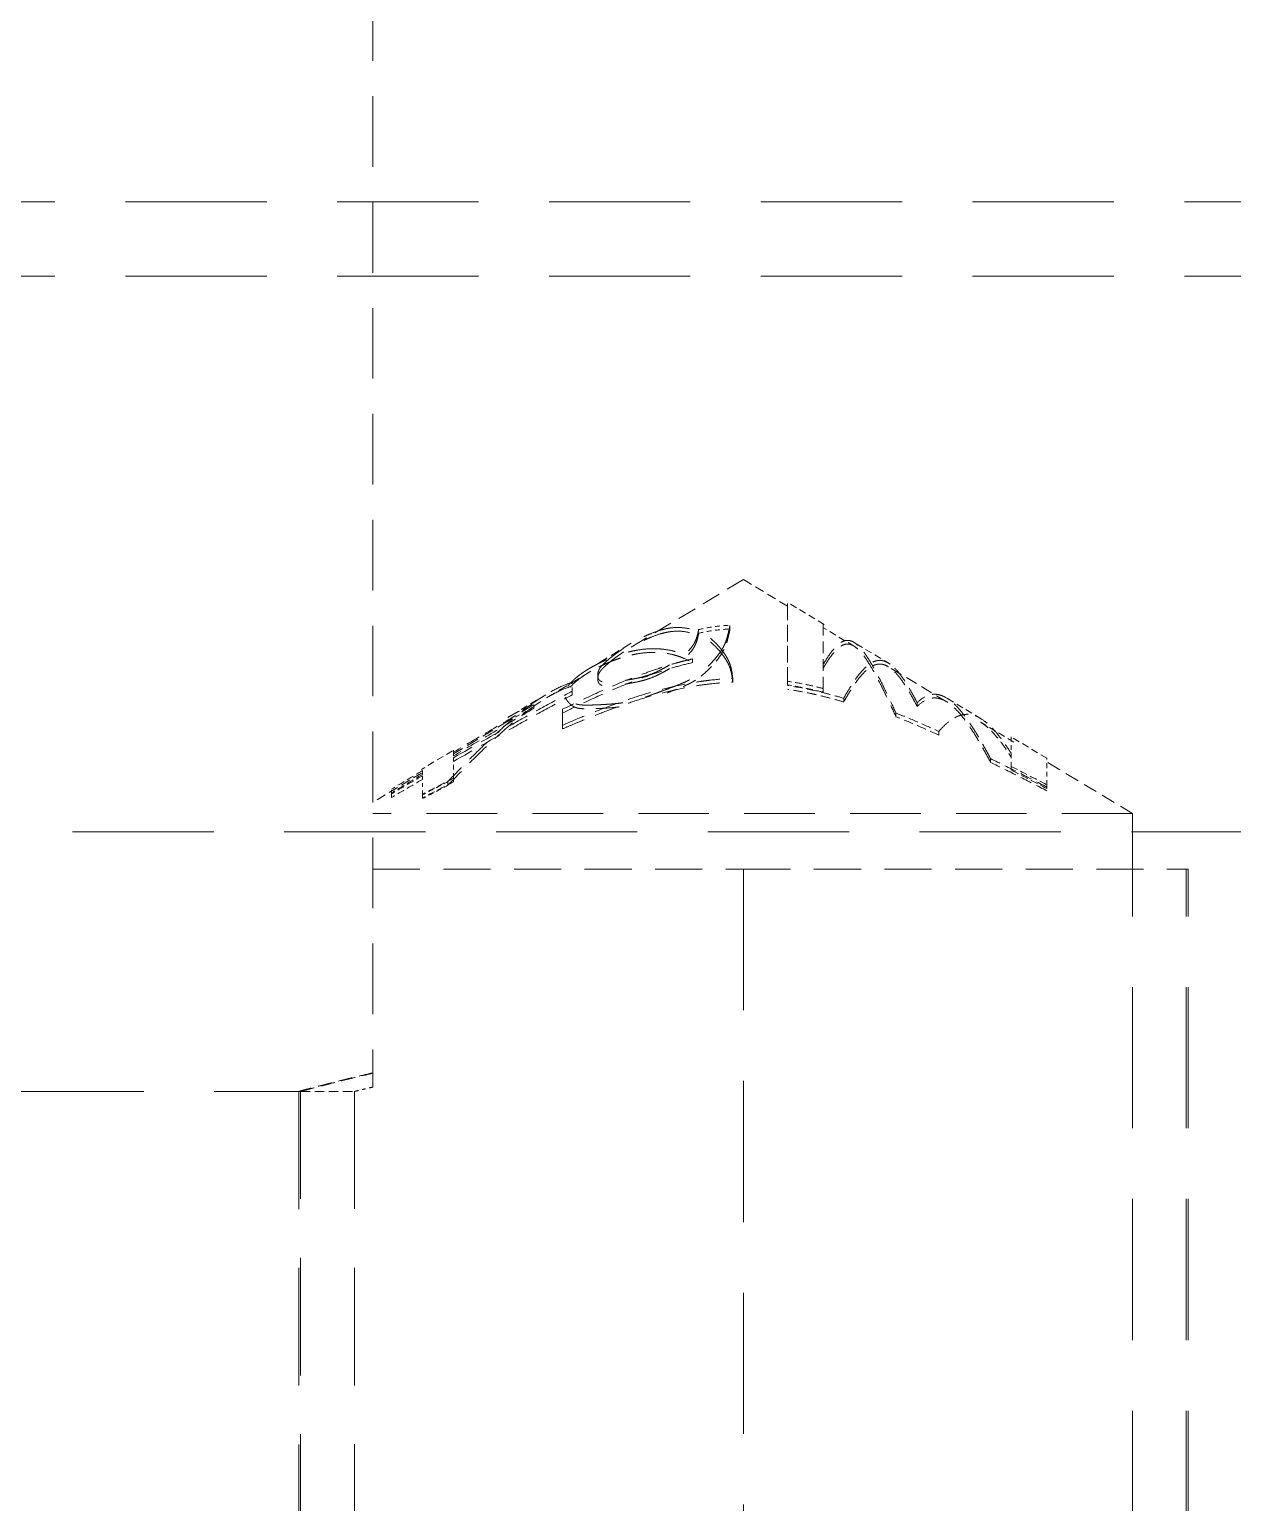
# Model space of a CAD drawing. Header units: millimetres. Extents: x 2742 to 8552, y -10326 to 2528.
# Drawn here: x 4519.21 to 4551.68, y -929.04 to -889.3 of the extents above; entities that cross this region are included whole.
import ezdxf

# ---------------------------------------------------------------- set-up
doc = ezdxf.new("R2010")
doc.units = ezdxf.units.MM
doc.linetypes.add('HIDDEN', pattern=[9.525, 6.35, -3.175])
doc.layers.add('110', color=7, linetype='Continuous', true_color=0xffffff)

msp = doc.modelspace()

# ---------------------------------------------------------------- linework, layer by layer
at = {"layer": '110', "color": 8, "linetype": 'HIDDEN', "lineweight": 18, "ltscale": 0.3}
for p, q in [((4528.476, -853.952), (4528.476, -917.836)), ((4548.976, -910.452), (4528.476, -910.452))]:
    msp.add_line(p, q, dxfattribs=at)
at = {"layer": '110', "color": 8, "linetype": 'HIDDEN', "lineweight": 18, "ltscale": 0.6}
for p, q in [((4588.476, -893.952), (4478.476, -893.952)), ((4588.476, -895.952), (4478.476, -895.952)), ((4548.976, -958.952), (4548.976, -910.452)), ((4598.476, -910.952), (4478.476, -910.952)), ((4538.476, -911.952), (4538.476, -958.952)), ((4550.426, -958.952), (4550.426, -911.952)), ((4550.476, -958.952), (4550.476, -911.952)), ((4478.476, -917.952), (4526.476, -917.952))]:
    msp.add_line(p, q, dxfattribs=at)
at = {"layer": '110', "color": 8, "linetype": 'HIDDEN', "lineweight": 18, "ltscale": 0.08}
msp.add_line((4538.476, -904.143), (4535.451, -905.961), dxfattribs=at)
at = {"layer": '110', "color": 8, "linetype": 'HIDDEN', "lineweight": 18, "ltscale": 0.04}
for p, q in [((4539.67, -904.86), (4538.476, -904.143)), ((4535.451, -905.861), (4534.362, -906.516)), ((4534.362, -906.616), (4533.141, -907.349)), ((4529.791, -909.362), (4528.476, -910.152)), ((4526.526, -917.952), (4528.008, -917.952))]:
    msp.add_line(p, q, dxfattribs=at)
at = {"layer": '110', "color": 8, "linetype": 'HIDDEN', "lineweight": 18, "ltscale": 0.03}
for p, q in [((4540.653, -905.351), (4539.666, -904.758)), ((4541.466, -905.94), (4540.641, -905.444)), ((4542.434, -906.421), (4541.466, -905.84)), ((4533.141, -907.249), (4532.122, -907.861)), ((4544.893, -907.899), (4543.962, -907.34)), ((4545.775, -908.528), (4544.893, -907.999)), ((4546.666, -908.964), (4545.748, -908.413)), ((4530.624, -908.762), (4529.788, -909.264))]:
    msp.add_line(p, q, dxfattribs=at)
at = {"layer": '110', "color": 8, "linetype": 'HIDDEN', "lineweight": 18, "ltscale": 0.003}
for p, q in [((4538.113, -905.477), (4538.113, -905.377)), ((4537.102, -906.383), (4537.102, -906.283)), ((4534.545, -906.715), (4534.545, -906.815)), ((4538.189, -906.91), (4538.189, -906.81)), ((4539.666, -906.984), (4539.666, -906.884)), ((4533.857, -907.255), (4533.857, -907.155)), ((4540.629, -907.181), (4540.629, -907.081)), ((4541.183, -907.444), (4541.183, -907.344)), ((4532.818, -907.62), (4532.818, -907.52)), ((4533.594, -907.741), (4533.594, -907.641)), ((4542.591, -907.841), (4542.591, -907.741)), ((4543.164, -907.563), (4543.164, -907.463)), ((4533.594, -908.172), (4533.594, -908.072)), ((4543.749, -908.338), (4543.749, -908.238)), ((4530.655, -908.898), (4530.655, -908.798)), ((4529.817, -909.397), (4529.817, -909.297)), ((4545.145, -909.073), (4545.145, -908.973)), ((4545.699, -909.281), (4545.699, -909.181)), ((4529.817, -909.533), (4529.817, -909.433)), ((4530.502, -909.691), (4530.502, -909.591)), ((4530.655, -909.596), (4530.655, -909.496)), ((4546.666, -909.78), (4546.666, -909.68)), ((4528.976, -910.022), (4528.976, -909.922)), ((4529.817, -910.035), (4529.817, -909.935))]:
    msp.add_line(p, q, dxfattribs=at)
at = {"layer": '110', "color": 8, "linetype": 'HIDDEN', "lineweight": 18, "ltscale": 0.05}
for p, q in [((4543.962, -907.44), (4542.434, -906.521)), ((4532.122, -907.961), (4530.655, -908.843))]:
    msp.add_line(p, q, dxfattribs=at)
at = {"layer": '110', "color": 8, "linetype": 'HIDDEN', "lineweight": 18, "ltscale": 0.06}
msp.add_line((4548.976, -910.452), (4546.69, -909.078), dxfattribs=at)
at = {"layer": '110', "color": 8, "linetype": 'HIDDEN', "lineweight": 18, "ltscale": 0.2}
for p, q in [((4528.476, -911.952), (4538.477, -911.952)), ((4538.476, -911.952), (4550.476, -911.952))]:
    msp.add_line(p, q, dxfattribs=at)
at = {"layer": '110', "color": 8, "linetype": 'HIDDEN', "lineweight": 18, "ltscale": 0.5}
for p, q in [((4526.476, -917.952), (4526.476, -958.952)), ((4526.526, -958.952), (4526.526, -917.952)), ((4527.976, -917.945), (4527.976, -958.952))]:
    msp.add_line(p, q, dxfattribs=at)
at = {"layer": '110', "color": 8, "linetype": 'HIDDEN', "lineweight": 18, "ltscale": 0.001}
msp.add_line((4526.476, -917.952), (4526.526, -917.952), dxfattribs=at)
at = {"layer": '110', "color": 8, "linetype": 'HIDDEN', "lineweight": 18, "ltscale": 0.06}
for points, knots in [([(4539.666, -906.884), (4539.666, -906.774), (4539.666, -906.665), (4539.666, -906.448), (4539.666, -906.34), (4539.666, -906.125), (4539.666, -906.018), (4539.666, -905.807), (4539.666, -905.702), (4539.666, -905.548), (4539.666, -905.498), (4539.666, -905.398), (4539.666, -905.349), (4539.666, -905.252), (4539.666, -905.205), (4539.666, -905.137), (4539.666, -905.114), (4539.666, -905.07), (4539.666, -905.049), (4539.666, -904.986), (4539.666, -904.947), (4539.666, -904.877), (4539.666, -904.846), (4539.666, -904.809), (4539.666, -904.798), (4539.666, -904.784), (4539.666, -904.78), (4539.666, -904.773), (4539.666, -904.77), (4539.666, -904.762), (4539.666, -904.759), (4539.666, -904.758), (4539.666, -904.758)], [0, 0, 0, 0, 0.128397, 0.128397, 0.256794, 0.256794, 0.38519, 0.38519, 0.513587, 0.513587, 0.577786, 0.577786, 0.641984, 0.641984, 0.706182, 0.706182, 0.738282, 0.738282, 0.770381, 0.770381, 0.834579, 0.834579, 0.898778, 0.898778, 0.930877, 0.930877, 0.946926, 0.946926, 0.962976, 0.962976, 0.995075, 1, 1, 1, 1]), ([(4539.666, -904.858), (4539.666, -904.858), (4539.666, -904.859), (4539.666, -904.861), (4539.666, -904.865), (4539.666, -904.883), (4539.666, -904.903), (4539.666, -904.942), (4539.666, -904.956), (4539.666, -904.988), (4539.666, -905.005), (4539.666, -905.059), (4539.666, -905.098), (4539.666, -905.182), (4539.666, -905.226), (4539.666, -905.317), (4539.666, -905.364), (4539.666, -905.46), (4539.666, -905.509), (4539.666, -905.608), (4539.666, -905.658), (4539.666, -905.811), (4539.666, -905.915), (4539.666, -906.124), (4539.666, -906.23), (4539.666, -906.444), (4539.666, -906.551), (4539.666, -906.767), (4539.666, -906.875), (4539.666, -906.984)], [0, 0, 0, 0, 0.012081, 0.012081, 0.043949, 0.043949, 0.107686, 0.107686, 0.139554, 0.139554, 0.171423, 0.171423, 0.235159, 0.235159, 0.298896, 0.298896, 0.362633, 0.362633, 0.42637, 0.42637, 0.490106, 0.490106, 0.61758, 0.61758, 0.745053, 0.745053, 0.872527, 0.872527, 1, 1, 1, 1]), ([(4538.113, -905.477), (4538.105, -905.518), (4538.097, -905.559), (4538.079, -905.64), (4538.069, -905.681), (4538.048, -905.763), (4538.037, -905.804), (4538.011, -905.885), (4537.997, -905.926), (4537.962, -906.007), (4537.942, -906.048), (4537.896, -906.129), (4537.871, -906.17), (4537.815, -906.249), (4537.785, -906.289), (4537.721, -906.368), (4537.687, -906.407), (4537.617, -906.485), (4537.58, -906.524), (4537.501, -906.602), (4537.461, -906.64), (4537.395, -906.698), (4537.373, -906.717), (4537.326, -906.754), (4537.302, -906.773), (4537.253, -906.809), (4537.227, -906.827), (4537.173, -906.863), (4537.145, -906.88), (4537.086, -906.914), (4537.055, -906.93), (4537.007, -906.955), (4536.991, -906.963), (4536.958, -906.978), (4536.942, -906.986), (4536.858, -907.025), (4536.789, -907.054), (4536.649, -907.11), (4536.578, -907.138), (4536.476, -907.177), (4536.445, -907.189), (4536.415, -907.2)], [0, 0, 0, 0, 0.064851, 0.064851, 0.129702, 0.129702, 0.194553, 0.194553, 0.259403, 0.259403, 0.324254, 0.324254, 0.389105, 0.389105, 0.453956, 0.453956, 0.518807, 0.518807, 0.583658, 0.583658, 0.648508, 0.648508, 0.680934, 0.680934, 0.713359, 0.713359, 0.745785, 0.745785, 0.77821, 0.77821, 0.810636, 0.810636, 0.826848, 0.826848, 0.843061, 0.843061, 0.907912, 0.907912, 0.972763, 0.972763, 1, 1, 1, 1]), ([(4532.818, -907.52), (4532.457, -907.732), (4532.097, -907.945), (4531.376, -908.371), (4531.015, -908.585), (4530.655, -908.798)], [0, 0, 0, 0, 0.5, 0.5, 1, 1, 1, 1]), ([(4532.818, -907.62), (4532.457, -907.832), (4532.097, -908.045), (4531.376, -908.471), (4531.015, -908.685), (4530.655, -908.898)], [0, 0, 0, 0, 0.5, 0.5, 1, 1, 1, 1]), ([(4543.749, -908.238), (4543.83, -908.146), (4543.911, -908.065), (4544.073, -907.931), (4544.155, -907.877), (4544.258, -907.83), (4544.279, -907.822), (4544.321, -907.807), (4544.341, -907.801), (4544.403, -907.785), (4544.445, -907.779), (4544.528, -907.776), (4544.569, -907.779), (4544.632, -907.789), (4544.652, -907.794), (4544.694, -907.805), (4544.714, -907.812), (4544.818, -907.851), (4544.9, -907.899), (4545.023, -907.992), (4545.084, -908.044), (4545.145, -908.103), (4545.185, -908.144), (4545.205, -908.165), (4545.306, -908.274), (4545.386, -908.373), (4545.543, -908.587), (4545.622, -908.703), (4545.699, -908.825)], [0, 0, 0, 0, 0.125, 0.125, 0.25, 0.25, 0.28125, 0.28125, 0.3125, 0.3125, 0.375, 0.375, 0.4375, 0.4375, 0.46875, 0.46875, 0.5, 0.5, 0.625, 0.625, 0.6875, 0.71875, 0.71875, 0.75, 0.75, 0.875, 0.875, 1, 1, 1, 1]), ([(4528.476, -917.449), (4528.314, -917.487), (4528.161, -917.523), (4527.875, -917.591), (4527.608, -917.657), (4527.265, -917.743), (4527.075, -917.793), (4526.947, -917.826), (4526.907, -917.837), (4526.851, -917.852), (4526.833, -917.856), (4526.798, -917.866), (4526.781, -917.87), (4526.701, -917.892), (4526.594, -917.92), (4526.498, -917.946), (4526.476, -917.952), (4526.476, -917.952)], [0, 0, 0, 0, 0.125064, 0.125064, 0.250127, 0.375191, 0.500255, 0.500255, 0.562787, 0.562787, 0.594053, 0.594053, 0.625319, 0.625319, 0.750382, 0.875446, 1, 1, 1, 1]), ([(4526.526, -917.952), (4526.526, -917.952), (4526.537, -917.949), (4526.579, -917.938), (4526.642, -917.921), (4526.797, -917.879), (4526.941, -917.841), (4527.065, -917.809), (4527.109, -917.798), (4527.179, -917.78), (4527.202, -917.773), (4527.251, -917.761), (4527.377, -917.729), (4527.629, -917.665), (4528.02, -917.57), (4528.318, -917.5), (4528.476, -917.463)], [0, 0, 0, 0, 0.125, 0.125, 0.25, 0.375, 0.5, 0.5, 0.5625, 0.5625, 0.59375, 0.59375, 0.625, 0.75, 0.875, 1, 1, 1, 1])]:
    msp.add_open_spline(points, degree=3, knots=knots, dxfattribs=at)
at = {"layer": '110', "color": 8, "linetype": 'HIDDEN', "lineweight": 18, "ltscale": 0.2}
for points, knots in [([(4538.113, -905.377), (4538.105, -905.418), (4538.097, -905.459), (4538.079, -905.54), (4538.069, -905.581), (4538.048, -905.663), (4538.037, -905.704), (4538.011, -905.785), (4537.997, -905.826), (4537.962, -905.907), (4537.942, -905.948), (4537.896, -906.029), (4537.871, -906.07), (4537.815, -906.149), (4537.785, -906.189), (4537.721, -906.268), (4537.687, -906.307), (4537.617, -906.385), (4537.58, -906.424), (4537.501, -906.502), (4537.461, -906.54), (4537.395, -906.598), (4537.373, -906.617), (4537.326, -906.654), (4537.302, -906.673), (4537.253, -906.709), (4537.227, -906.727), (4537.173, -906.763), (4537.145, -906.78), (4537.086, -906.814), (4537.055, -906.83), (4537.007, -906.855), (4536.991, -906.863), (4536.958, -906.878), (4536.942, -906.886), (4536.858, -906.925), (4536.789, -906.954), (4536.649, -907.01), (4536.578, -907.038), (4536.434, -907.093), (4536.361, -907.12), (4536.251, -907.161), (4536.214, -907.174), (4536.141, -907.201), (4536.104, -907.214), (4535.993, -907.253), (4535.918, -907.279), (4535.769, -907.329), (4535.693, -907.353), (4535.597, -907.381), (4535.578, -907.386), (4535.54, -907.397), (4535.52, -907.402), (4535.462, -907.417), (4535.386, -907.435), (4535.311, -907.45), (4535.236, -907.463), (4535.199, -907.468), (4535.145, -907.476), (4535.126, -907.478), (4535.091, -907.482), (4535.073, -907.484), (4535.02, -907.49), (4534.986, -907.493), (4534.884, -907.502), (4534.819, -907.506), (4534.691, -907.514), (4534.628, -907.517), (4534.506, -907.523), (4534.447, -907.525), (4534.36, -907.527), (4534.331, -907.528), (4534.275, -907.529), (4534.248, -907.529), (4534.168, -907.528), (4534.118, -907.526), (4534.051, -907.518), (4534.031, -907.515), (4533.992, -907.507), (4533.974, -907.502), (4533.949, -907.494), (4533.941, -907.491), (4533.926, -907.485), (4533.918, -907.482), (4533.898, -907.472), (4533.885, -907.465), (4533.862, -907.45), (4533.851, -907.442), (4533.831, -907.427), (4533.822, -907.419), (4533.795, -907.395), (4533.779, -907.378), (4533.749, -907.346), (4533.736, -907.33), (4533.712, -907.298), (4533.701, -907.282), (4533.687, -907.258), (4533.683, -907.25), (4533.676, -907.234), (4533.672, -907.226), (4533.664, -907.202), (4533.661, -907.185), (4533.662, -907.159), (4533.665, -907.14), (4533.673, -907.121), (4533.686, -907.09), (4533.699, -907.069), (4533.731, -907.024), (4533.749, -907.001), (4533.788, -906.956), (4533.809, -906.933), (4533.841, -906.899), (4533.853, -906.888), (4533.875, -906.866), (4533.887, -906.855), (4533.923, -906.822), (4533.947, -906.8), (4533.999, -906.757), (4534.026, -906.736), (4534.082, -906.694), (4534.112, -906.672), (4534.161, -906.64), (4534.194, -906.618), (4534.23, -906.595), (4534.286, -906.561), (4534.326, -906.537), (4534.408, -906.49), (4534.45, -906.466), (4534.536, -906.421), (4534.58, -906.398), (4534.668, -906.355), (4534.712, -906.334), (4534.802, -906.293), (4534.847, -906.274), (4534.939, -906.237), (4534.985, -906.219), (4535.079, -906.186), (4535.127, -906.17), (4535.224, -906.139), (4535.273, -906.125), (4535.373, -906.097), (4535.424, -906.084), (4535.526, -906.061), (4535.577, -906.051), (4535.732, -906.025), (4535.835, -906.014), (4535.965, -906.008), (4535.991, -906.007), (4536.043, -906.007), (4536.069, -906.007), (4536.147, -906.008), (4536.199, -906.011), (4536.353, -906.024), (4536.456, -906.039), (4536.604, -906.074), (4536.652, -906.087), (4536.746, -906.118), (4536.793, -906.135), (4536.929, -906.191), (4537.017, -906.235), (4537.102, -906.283)], [0, 0, 0, 0, 0.015625, 0.015625, 0.03125, 0.03125, 0.046875, 0.046875, 0.0625, 0.0625, 0.078125, 0.078125, 0.09375, 0.09375, 0.109375, 0.109375, 0.125, 0.125, 0.140625, 0.140625, 0.15625, 0.15625, 0.164062, 0.164062, 0.171875, 0.171875, 0.179687, 0.179687, 0.1875, 0.1875, 0.195312, 0.195312, 0.199219, 0.199219, 0.203125, 0.203125, 0.21875, 0.21875, 0.234375, 0.234375, 0.25, 0.25, 0.257812, 0.257812, 0.265625, 0.265625, 0.28125, 0.28125, 0.296875, 0.296875, 0.300781, 0.300781, 0.304687, 0.304687, 0.3125, 0.320312, 0.320312, 0.328125, 0.328125, 0.332031, 0.332031, 0.335937, 0.335937, 0.34375, 0.34375, 0.359375, 0.359375, 0.375, 0.375, 0.390625, 0.390625, 0.398437, 0.398437, 0.40625, 0.40625, 0.421875, 0.421875, 0.429687, 0.429687, 0.4375, 0.4375, 0.441406, 0.441406, 0.445312, 0.445312, 0.453125, 0.453125, 0.460937, 0.460937, 0.46875, 0.46875, 0.484375, 0.484375, 0.5, 0.5, 0.515625, 0.515625, 0.523437, 0.523437, 0.53125, 0.53125, 0.546875, 0.546875, 0.554687, 0.5625, 0.5625, 0.578125, 0.578125, 0.59375, 0.59375, 0.609375, 0.609375, 0.617187, 0.617187, 0.625, 0.625, 0.640625, 0.640625, 0.65625, 0.65625, 0.671875, 0.671875, 0.679687, 0.6875, 0.6875, 0.703125, 0.703125, 0.71875, 0.71875, 0.734375, 0.734375, 0.75, 0.75, 0.765625, 0.765625, 0.78125, 0.78125, 0.796875, 0.796875, 0.8125, 0.8125, 0.828125, 0.828125, 0.84375, 0.84375, 0.875, 0.875, 0.882812, 0.882812, 0.890625, 0.890625, 0.90625, 0.90625, 0.9375, 0.9375, 0.953125, 0.953125, 0.96875, 0.96875, 1, 1, 1, 1]), ([(4538.189, -906.81), (4538.185, -906.774), (4538.181, -906.739), (4538.171, -906.67), (4538.165, -906.635), (4538.145, -906.531), (4538.128, -906.462), (4538.089, -906.361), (4538.074, -906.328), (4538.04, -906.262), (4538.021, -906.23), (4537.98, -906.165), (4537.958, -906.134), (4537.913, -906.071), (4537.889, -906.04), (4537.839, -905.979), (4537.814, -905.949), (4537.761, -905.89), (4537.734, -905.862), (4537.677, -905.806), (4537.648, -905.779), (4537.585, -905.727), (4537.552, -905.703), (4537.482, -905.657), (4537.445, -905.635), (4537.369, -905.596), (4537.329, -905.577), (4537.248, -905.543), (4537.207, -905.528), (4537.125, -905.5), (4537.084, -905.488), (4536.958, -905.456), (4536.874, -905.443), (4536.701, -905.431), (4536.613, -905.434), (4536.5, -905.448), (4536.477, -905.451), (4536.432, -905.459), (4536.409, -905.463), (4536.34, -905.478), (4536.294, -905.49), (4536.156, -905.53), (4536.064, -905.564), (4535.929, -905.62), (4535.884, -905.639), (4535.797, -905.679), (4535.753, -905.7), (4535.669, -905.742), (4535.628, -905.763), (4535.547, -905.806), (4535.508, -905.828), (4535.393, -905.895), (4535.319, -905.941), (4535.177, -906.036), (4535.108, -906.085), (4535.007, -906.16), (4534.974, -906.186), (4534.909, -906.237), (4534.877, -906.264), (4534.814, -906.316), (4534.783, -906.342), (4534.725, -906.395), (4534.698, -906.42), (4534.662, -906.458), (4534.651, -906.47), (4534.63, -906.493), (4534.621, -906.505), (4534.605, -906.528), (4534.598, -906.538), (4534.586, -906.56), (4534.58, -906.57), (4534.567, -906.6), (4534.56, -906.62), (4534.55, -906.659), (4534.547, -906.678), (4534.544, -906.716), (4534.544, -906.735), (4534.548, -906.762), (4534.549, -906.772), (4534.554, -906.79), (4534.556, -906.799), (4534.567, -906.825), (4534.576, -906.842), (4534.598, -906.865), (4534.611, -906.875), (4534.627, -906.884), (4534.639, -906.89), (4534.646, -906.893), (4534.666, -906.9), (4534.682, -906.903), (4534.716, -906.909), (4534.735, -906.911), (4534.766, -906.913), (4534.776, -906.913), (4534.799, -906.913), (4534.81, -906.913), (4534.845, -906.912), (4534.869, -906.911), (4534.919, -906.907), (4534.945, -906.905), (4534.999, -906.899), (4535.026, -906.896), (4535.11, -906.886), (4535.167, -906.878), (4535.284, -906.861), (4535.344, -906.852), (4535.436, -906.836), (4535.467, -906.83), (4535.515, -906.821), (4535.531, -906.818), (4535.563, -906.812), (4535.579, -906.809), (4535.66, -906.792), (4535.725, -906.776), (4535.825, -906.748), (4535.858, -906.738), (4535.908, -906.722), (4535.925, -906.716), (4535.958, -906.704), (4535.974, -906.698), (4536.055, -906.667), (4536.118, -906.64), (4536.208, -906.596), (4536.238, -906.581), (4536.297, -906.55), (4536.325, -906.535), (4536.409, -906.488), (4536.462, -906.456), (4536.566, -906.392), (4536.616, -906.359), (4536.713, -906.293), (4536.76, -906.26), (4536.816, -906.217), (4536.827, -906.208), (4536.849, -906.191), (4536.86, -906.182), (4536.891, -906.156), (4536.912, -906.139), (4536.97, -906.087), (4537.006, -906.051), (4537.069, -905.981), (4537.096, -905.945), (4537.125, -905.9), (4537.131, -905.891), (4537.141, -905.873), (4537.146, -905.864), (4537.161, -905.837), (4537.169, -905.819), (4537.193, -905.766), (4537.206, -905.731), (4537.229, -905.662), (4537.238, -905.628), (4537.255, -905.559), (4537.263, -905.525), (4537.269, -905.492)], [0, 0, 0, 0, 0.015625, 0.015625, 0.03125, 0.03125, 0.0625, 0.0625, 0.078125, 0.078125, 0.09375, 0.09375, 0.109375, 0.109375, 0.125, 0.125, 0.140625, 0.140625, 0.15625, 0.15625, 0.171875, 0.171875, 0.1875, 0.1875, 0.203125, 0.203125, 0.21875, 0.21875, 0.234375, 0.234375, 0.25, 0.25, 0.28125, 0.28125, 0.3125, 0.3125, 0.320312, 0.320312, 0.328125, 0.328125, 0.34375, 0.34375, 0.375, 0.375, 0.390625, 0.390625, 0.40625, 0.40625, 0.421875, 0.421875, 0.4375, 0.4375, 0.46875, 0.46875, 0.5, 0.5, 0.515625, 0.515625, 0.53125, 0.53125, 0.546875, 0.546875, 0.5625, 0.5625, 0.570312, 0.570312, 0.578125, 0.578125, 0.585937, 0.585937, 0.59375, 0.59375, 0.609375, 0.609375, 0.625, 0.625, 0.640625, 0.640625, 0.648437, 0.648437, 0.65625, 0.65625, 0.671875, 0.671875, 0.679687, 0.683594, 0.683594, 0.6875, 0.6875, 0.695312, 0.695312, 0.703125, 0.703125, 0.707031, 0.707031, 0.710937, 0.710937, 0.71875, 0.71875, 0.726562, 0.726562, 0.734375, 0.734375, 0.75, 0.75, 0.765625, 0.765625, 0.773437, 0.773437, 0.777344, 0.777344, 0.78125, 0.78125, 0.796875, 0.796875, 0.804687, 0.804687, 0.808594, 0.808594, 0.8125, 0.8125, 0.828125, 0.828125, 0.835937, 0.835937, 0.84375, 0.84375, 0.859375, 0.859375, 0.875, 0.875, 0.890625, 0.890625, 0.894531, 0.894531, 0.898437, 0.898437, 0.90625, 0.90625, 0.921875, 0.921875, 0.9375, 0.9375, 0.941406, 0.941406, 0.945312, 0.945312, 0.953125, 0.953125, 0.96875, 0.96875, 0.984375, 0.984375, 1, 1, 1, 1]), ([(4538.189, -906.91), (4538.185, -906.874), (4538.181, -906.839), (4538.171, -906.77), (4538.165, -906.735), (4538.145, -906.631), (4538.128, -906.562), (4538.089, -906.461), (4538.074, -906.428), (4538.04, -906.362), (4538.021, -906.33), (4537.98, -906.265), (4537.958, -906.234), (4537.913, -906.171), (4537.889, -906.14), (4537.839, -906.079), (4537.814, -906.049), (4537.761, -905.99), (4537.734, -905.962), (4537.677, -905.906), (4537.648, -905.879), (4537.585, -905.827), (4537.552, -905.803), (4537.482, -905.757), (4537.445, -905.735), (4537.369, -905.696), (4537.329, -905.677), (4537.248, -905.643), (4537.207, -905.628), (4537.125, -905.6), (4537.084, -905.588), (4536.958, -905.556), (4536.874, -905.543), (4536.701, -905.531), (4536.613, -905.534), (4536.5, -905.548), (4536.477, -905.551), (4536.432, -905.559), (4536.409, -905.563), (4536.34, -905.578), (4536.294, -905.59), (4536.156, -905.63), (4536.064, -905.664), (4535.929, -905.72), (4535.884, -905.739), (4535.797, -905.779), (4535.753, -905.8), (4535.669, -905.842), (4535.628, -905.863), (4535.547, -905.906), (4535.508, -905.928), (4535.393, -905.995), (4535.319, -906.041), (4535.177, -906.136), (4535.108, -906.185), (4535.007, -906.26), (4534.974, -906.286), (4534.909, -906.337), (4534.877, -906.364), (4534.814, -906.416), (4534.783, -906.442), (4534.725, -906.495), (4534.698, -906.52), (4534.662, -906.558), (4534.651, -906.57), (4534.63, -906.593), (4534.621, -906.605), (4534.605, -906.628), (4534.598, -906.638), (4534.586, -906.66), (4534.58, -906.67), (4534.567, -906.7), (4534.56, -906.72), (4534.55, -906.759), (4534.547, -906.778), (4534.544, -906.816), (4534.544, -906.835), (4534.548, -906.862), (4534.549, -906.872), (4534.554, -906.89), (4534.556, -906.899), (4534.567, -906.925), (4534.576, -906.942), (4534.598, -906.965), (4534.611, -906.975), (4534.627, -906.984), (4534.639, -906.99), (4534.646, -906.993), (4534.666, -907), (4534.682, -907.003), (4534.716, -907.009), (4534.735, -907.011), (4534.766, -907.013), (4534.776, -907.013), (4534.799, -907.013), (4534.81, -907.013), (4534.845, -907.012), (4534.869, -907.011), (4534.919, -907.007), (4534.945, -907.005), (4534.999, -906.999), (4535.026, -906.996), (4535.11, -906.986), (4535.167, -906.978), (4535.284, -906.961), (4535.344, -906.952), (4535.436, -906.936), (4535.467, -906.93), (4535.515, -906.921), (4535.531, -906.918), (4535.563, -906.912), (4535.579, -906.909), (4535.66, -906.892), (4535.725, -906.876), (4535.825, -906.848), (4535.858, -906.838), (4535.908, -906.822), (4535.925, -906.816), (4535.958, -906.804), (4535.974, -906.798), (4536.055, -906.767), (4536.118, -906.74), (4536.208, -906.696), (4536.238, -906.681), (4536.297, -906.65), (4536.325, -906.635), (4536.409, -906.588), (4536.462, -906.556), (4536.566, -906.492), (4536.616, -906.459), (4536.713, -906.393), (4536.76, -906.36), (4536.816, -906.317), (4536.827, -906.308), (4536.849, -906.291), (4536.86, -906.282), (4536.891, -906.256), (4536.912, -906.239), (4536.97, -906.187), (4537.006, -906.151), (4537.069, -906.081), (4537.096, -906.045), (4537.125, -906), (4537.131, -905.991), (4537.141, -905.973), (4537.146, -905.964), (4537.161, -905.937), (4537.169, -905.919), (4537.193, -905.866), (4537.206, -905.831), (4537.229, -905.762), (4537.238, -905.728), (4537.255, -905.659), (4537.263, -905.625), (4537.269, -905.592)], [0, 0, 0, 0, 0.015625, 0.015625, 0.03125, 0.03125, 0.0625, 0.0625, 0.078125, 0.078125, 0.09375, 0.09375, 0.109375, 0.109375, 0.125, 0.125, 0.140625, 0.140625, 0.15625, 0.15625, 0.171875, 0.171875, 0.1875, 0.1875, 0.203125, 0.203125, 0.21875, 0.21875, 0.234375, 0.234375, 0.25, 0.25, 0.28125, 0.28125, 0.3125, 0.3125, 0.320313, 0.320313, 0.328125, 0.328125, 0.34375, 0.34375, 0.375, 0.375, 0.390625, 0.390625, 0.40625, 0.40625, 0.421875, 0.421875, 0.4375, 0.4375, 0.46875, 0.46875, 0.5, 0.5, 0.515625, 0.515625, 0.53125, 0.53125, 0.546875, 0.546875, 0.5625, 0.5625, 0.570313, 0.570313, 0.578125, 0.578125, 0.585938, 0.585938, 0.59375, 0.59375, 0.609375, 0.609375, 0.625, 0.625, 0.640625, 0.640625, 0.648438, 0.648438, 0.65625, 0.65625, 0.671875, 0.671875, 0.679688, 0.683594, 0.683594, 0.6875, 0.6875, 0.695313, 0.695313, 0.703125, 0.703125, 0.707031, 0.707031, 0.710938, 0.710938, 0.71875, 0.71875, 0.726563, 0.726563, 0.734375, 0.734375, 0.75, 0.75, 0.765625, 0.765625, 0.773438, 0.773438, 0.777344, 0.777344, 0.78125, 0.78125, 0.796875, 0.796875, 0.804688, 0.804688, 0.808594, 0.808594, 0.8125, 0.8125, 0.828125, 0.828125, 0.835938, 0.835938, 0.84375, 0.84375, 0.859375, 0.859375, 0.875, 0.875, 0.890625, 0.890625, 0.894531, 0.894531, 0.898438, 0.898438, 0.90625, 0.90625, 0.921875, 0.921875, 0.9375, 0.9375, 0.941406, 0.941406, 0.945313, 0.945313, 0.953125, 0.953125, 0.96875, 0.96875, 0.984375, 0.984375, 1, 1, 1, 1])]:
    msp.add_open_spline(points, degree=3, knots=knots, dxfattribs=at)
at = {"layer": '110', "color": 8, "linetype": 'HIDDEN', "lineweight": 18, "ltscale": 0.02}
for points, knots in [([(4537.269, -905.492), (4537.408, -905.459), (4537.547, -905.432), (4537.829, -905.393), (4537.971, -905.381), (4538.113, -905.377)], [0, 0, 0, 0, 0.5, 0.5, 1, 1, 1, 1]), ([(4537.269, -905.592), (4537.408, -905.559), (4537.547, -905.532), (4537.829, -905.493), (4537.971, -905.481), (4538.113, -905.477)], [0, 0, 0, 0, 0.5, 0.5, 1, 1, 1, 1]), ([(4532.124, -907.86), (4532.124, -907.86), (4532.124, -907.86), (4532.17, -907.833), (4532.215, -907.806), (4532.445, -907.677), (4532.63, -907.589), (4532.818, -907.52)], [0, 0, 0, 0, 0.00015, 0.00015, 0.20012, 0.20012, 1, 1, 1, 1]), ([(4532.124, -907.96), (4532.124, -907.96), (4532.124, -907.96), (4532.17, -907.933), (4532.215, -907.906), (4532.445, -907.777), (4532.63, -907.689), (4532.818, -907.62)], [0, 0, 0, 0, 0.00015, 0.00015, 0.20012, 0.20012, 1, 1, 1, 1]), ([(4545.699, -908.383), (4545.699, -908.383), (4545.699, -908.389), (4545.699, -908.418), (4545.699, -908.45), (4545.699, -908.537), (4545.699, -908.594), (4545.699, -908.695), (4545.699, -908.75), (4545.699, -908.81), (4545.699, -908.851), (4545.699, -908.873), (4545.699, -908.982), (4545.699, -909.078), (4545.699, -909.181)], [0, 0, 0, 0, 0.139632, 0.139632, 0.354724, 0.354724, 0.569816, 0.569816, 0.677362, 0.731135, 0.731135, 0.784908, 0.784908, 1, 1, 1, 1]), ([(4530.655, -909.496), (4530.655, -909.439), (4530.655, -909.385), (4530.655, -909.307), (4530.655, -909.282), (4530.655, -909.233), (4530.655, -909.209), (4530.655, -909.094), (4530.655, -909.014), (4530.655, -908.949)], [0, 0, 0, 0, 0.25, 0.25, 0.375, 0.375, 0.5, 0.5, 1, 1, 1, 1]), ([(4546.666, -909.68), (4546.666, -909.569), (4546.666, -909.467), (4546.666, -909.286), (4546.666, -909.209), (4546.666, -909.085), (4546.666, -909.037), (4546.666, -908.978), (4546.666, -908.964), (4546.666, -908.964)], [0, 0, 0, 0, 0.255518, 0.255518, 0.511035, 0.511035, 0.766553, 0.766553, 1, 1, 1, 1])]:
    msp.add_open_spline(points, degree=3, knots=knots, dxfattribs=at)
at = {"layer": '110', "color": 8, "linetype": 'HIDDEN', "lineweight": 18, "ltscale": 0.05}
for points, knots in [([(4540.629, -907.081), (4540.629, -906.912), (4540.629, -906.746), (4540.629, -906.502), (4540.629, -906.421), (4540.629, -906.303), (4540.629, -906.264), (4540.629, -906.187), (4540.629, -906.149), (4540.629, -906.036), (4540.629, -905.963), (4540.629, -905.823), (4540.629, -905.757), (4540.629, -905.633), (4540.629, -905.576), (4540.629, -905.513), (4540.629, -905.501), (4540.629, -905.478), (4540.629, -905.467), (4540.629, -905.436), (4540.629, -905.417), (4540.629, -905.369), (4540.629, -905.349), (4540.629, -905.338), (4540.629, -905.337), (4540.629, -905.337)], [0, 0, 0, 0, 0.214693, 0.214693, 0.322039, 0.322039, 0.375712, 0.375712, 0.429385, 0.429385, 0.536732, 0.536732, 0.644078, 0.644078, 0.751424, 0.751424, 0.778261, 0.778261, 0.805097, 0.805097, 0.85877, 0.85877, 0.966117, 0.966117, 1, 1, 1, 1]), ([(4546.666, -909.741), (4546.414, -909.61), (4546.162, -909.481), (4545.655, -909.224), (4545.4, -909.098), (4545.145, -908.973)], [0, 0, 0, 0, 0.5, 0.5, 1, 1, 1, 1]), ([(4546.666, -909.841), (4546.414, -909.71), (4546.162, -909.581), (4545.655, -909.324), (4545.401, -909.198), (4545.145, -909.073)], [0, 0, 0, 0, 0.5, 0.5, 1, 1, 1, 1])]:
    msp.add_open_spline(points, degree=3, knots=knots, dxfattribs=at)
at = {"layer": '110', "color": 8, "linetype": 'HIDDEN', "lineweight": 18, "ltscale": 0.08}
for points in [[(4540.629, -906.432), (4540.67, -906.363), (4540.71, -906.297), (4540.792, -906.174), (4540.832, -906.116), (4540.915, -906.011), (4540.957, -905.964), (4541.02, -905.903), (4541.041, -905.885), (4541.074, -905.861), (4541.084, -905.853), (4541.106, -905.839), (4541.117, -905.832), (4541.17, -905.802), (4541.213, -905.788), (4541.299, -905.779), (4541.342, -905.784), (4541.407, -905.807), (4541.439, -905.822), (4541.471, -905.843), (4541.493, -905.857), (4541.503, -905.865), (4541.557, -905.907), (4541.599, -905.948), (4541.683, -906.043), (4541.724, -906.097), (4541.786, -906.184), (4541.806, -906.214), (4541.847, -906.277), (4541.867, -906.309), (4541.928, -906.408), (4541.968, -906.478), (4542.047, -906.621), (4542.087, -906.695), (4542.165, -906.846), (4542.205, -906.924), (4542.283, -907.081), (4542.321, -907.161), (4542.438, -907.405), (4542.515, -907.571), (4542.591, -907.741)], [(4540.629, -906.532), (4540.67, -906.463), (4540.71, -906.397), (4540.792, -906.274), (4540.832, -906.216), (4540.915, -906.111), (4540.957, -906.064), (4541.02, -906.003), (4541.041, -905.985), (4541.074, -905.961), (4541.084, -905.953), (4541.106, -905.939), (4541.117, -905.932), (4541.17, -905.902), (4541.213, -905.888), (4541.299, -905.879), (4541.342, -905.884), (4541.407, -905.907), (4541.439, -905.922), (4541.471, -905.943), (4541.493, -905.957), (4541.503, -905.965), (4541.557, -906.007), (4541.599, -906.048), (4541.683, -906.143), (4541.724, -906.197), (4541.786, -906.284), (4541.806, -906.314), (4541.847, -906.377), (4541.867, -906.409), (4541.928, -906.508), (4541.968, -906.578), (4542.047, -906.721), (4542.087, -906.795), (4542.165, -906.946), (4542.205, -907.024), (4542.283, -907.181), (4542.321, -907.261), (4542.438, -907.505), (4542.515, -907.671), (4542.591, -907.841)]]:
    msp.add_open_spline(points, degree=3, knots=[0, 0, 0, 0, 0.0625, 0.0625, 0.125, 0.125, 0.1875, 0.1875, 0.21875, 0.21875, 0.234375, 0.234375, 0.25, 0.25, 0.3125, 0.3125, 0.375, 0.375, 0.40625, 0.421875, 0.421875, 0.4375, 0.4375, 0.5, 0.5, 0.5625, 0.5625, 0.59375, 0.59375, 0.625, 0.625, 0.6875, 0.6875, 0.75, 0.75, 0.8125, 0.8125, 0.875, 0.875, 1, 1, 1, 1], dxfattribs=at)
at = {"layer": '110', "color": 8, "linetype": 'HIDDEN', "lineweight": 18, "ltscale": 0.1}
for points, knots in [([(4535.126, -907.578), (4535.12, -907.579), (4535.114, -907.579), (4535.091, -907.582), (4535.073, -907.584), (4535.02, -907.59), (4534.986, -907.593), (4534.884, -907.602), (4534.819, -907.606), (4534.691, -907.614), (4534.628, -907.617), (4534.506, -907.623), (4534.447, -907.625), (4534.36, -907.627), (4534.331, -907.628), (4534.275, -907.629), (4534.248, -907.629), (4534.168, -907.628), (4534.118, -907.626), (4534.051, -907.618), (4534.031, -907.615), (4533.992, -907.607), (4533.974, -907.602), (4533.949, -907.594), (4533.941, -907.591), (4533.926, -907.585), (4533.918, -907.582), (4533.898, -907.572), (4533.885, -907.565), (4533.862, -907.55), (4533.851, -907.542), (4533.831, -907.527), (4533.822, -907.519), (4533.795, -907.495), (4533.779, -907.478), (4533.749, -907.446), (4533.736, -907.43), (4533.712, -907.398), (4533.701, -907.382), (4533.687, -907.358), (4533.683, -907.35), (4533.676, -907.334), (4533.672, -907.326), (4533.664, -907.302), (4533.661, -907.285), (4533.662, -907.259), (4533.665, -907.24), (4533.673, -907.221), (4533.686, -907.19), (4533.699, -907.169), (4533.731, -907.124), (4533.749, -907.101), (4533.788, -907.056), (4533.809, -907.033), (4533.841, -906.999), (4533.853, -906.988), (4533.875, -906.966), (4533.887, -906.955), (4533.923, -906.922), (4533.947, -906.9), (4533.999, -906.857), (4534.026, -906.836), (4534.082, -906.794), (4534.112, -906.772), (4534.161, -906.74), (4534.194, -906.718), (4534.23, -906.695), (4534.286, -906.661), (4534.326, -906.637), (4534.408, -906.59), (4534.45, -906.566), (4534.536, -906.521), (4534.58, -906.498), (4534.668, -906.455), (4534.712, -906.434), (4534.802, -906.393), (4534.847, -906.374), (4534.939, -906.337), (4534.985, -906.319), (4535.079, -906.286), (4535.127, -906.27), (4535.224, -906.239), (4535.273, -906.225), (4535.373, -906.197), (4535.424, -906.184), (4535.526, -906.161), (4535.577, -906.151), (4535.732, -906.125), (4535.835, -906.114), (4535.965, -906.108), (4535.991, -906.107), (4536.043, -906.107), (4536.069, -906.107), (4536.147, -906.108), (4536.199, -906.111), (4536.353, -906.124), (4536.456, -906.139), (4536.604, -906.174), (4536.652, -906.187), (4536.746, -906.218), (4536.793, -906.235), (4536.929, -906.291), (4537.017, -906.335), (4537.102, -906.383)], [0, 0, 0, 0, 0.001868, 0.001868, 0.007705, 0.007705, 0.019379, 0.019379, 0.042727, 0.042727, 0.066075, 0.066075, 0.089423, 0.089423, 0.101097, 0.101097, 0.112771, 0.112771, 0.13612, 0.13612, 0.147794, 0.147794, 0.159468, 0.159468, 0.165305, 0.165305, 0.171142, 0.171142, 0.182816, 0.182816, 0.19449, 0.19449, 0.206164, 0.206164, 0.229512, 0.229512, 0.25286, 0.25286, 0.276208, 0.276208, 0.287882, 0.287882, 0.299556, 0.299556, 0.322904, 0.322904, 0.334579, 0.346253, 0.346253, 0.369601, 0.369601, 0.392949, 0.392949, 0.416297, 0.416297, 0.427971, 0.427971, 0.439645, 0.439645, 0.462993, 0.462993, 0.486341, 0.486341, 0.509689, 0.509689, 0.521364, 0.533038, 0.533038, 0.556386, 0.556386, 0.579734, 0.579734, 0.603082, 0.603082, 0.62643, 0.62643, 0.649778, 0.649778, 0.673126, 0.673126, 0.696474, 0.696474, 0.719823, 0.719823, 0.743171, 0.743171, 0.766519, 0.766519, 0.813215, 0.813215, 0.824889, 0.824889, 0.836563, 0.836563, 0.859911, 0.859911, 0.906608, 0.906608, 0.929956, 0.929956, 0.953304, 0.953304, 1, 1, 1, 1]), ([(4533.857, -906.912), (4533.708, -906.959), (4533.56, -907.022), (4533.268, -907.17), (4533.124, -907.257), (4532.909, -907.399), (4532.837, -907.448), (4532.695, -907.551), (4532.624, -907.604), (4532.413, -907.769), (4532.273, -907.885), (4531.995, -908.125), (4531.858, -908.249), (4531.583, -908.504), (4531.447, -908.635), (4531.175, -908.901), (4531.04, -909.037), (4530.771, -909.311), (4530.636, -909.45), (4530.502, -909.591)], [0, 0, 0, 0, 0.125, 0.125, 0.25, 0.25, 0.3125, 0.3125, 0.375, 0.375, 0.5, 0.5, 0.625, 0.625, 0.75, 0.75, 0.875, 0.875, 1, 1, 1, 1]), ([(4533.594, -908.072), (4533.778, -907.991), (4533.962, -907.913), (4534.332, -907.761), (4534.517, -907.687), (4534.89, -907.545), (4535.264, -907.408), (4535.643, -907.285), (4536.024, -907.171), (4536.216, -907.118), (4536.602, -907.023), (4536.797, -906.981), (4537.092, -906.926), (4537.24, -906.901), (4537.39, -906.88), (4537.489, -906.867), (4537.539, -906.861), (4537.79, -906.832), (4537.99, -906.817), (4538.189, -906.81)], [0, 0, 0, 0, 0.125, 0.125, 0.25, 0.25, 0.375, 0.5, 0.5, 0.625, 0.625, 0.75, 0.75, 0.8125, 0.84375, 0.84375, 0.875, 0.875, 1, 1, 1, 1]), ([(4533.594, -908.172), (4533.686, -908.131), (4533.778, -908.092), (4533.962, -908.013), (4534.054, -907.975), (4534.332, -907.861), (4534.517, -907.787), (4534.89, -907.644), (4535.264, -907.508), (4535.643, -907.385), (4536.024, -907.271), (4536.216, -907.218), (4536.602, -907.123), (4536.797, -907.081), (4537.092, -907.026), (4537.191, -907.01), (4537.389, -906.98), (4537.489, -906.967), (4537.79, -906.932), (4537.99, -906.917), (4538.189, -906.91)], [0, 0, 0, 0, 0.0625, 0.0625, 0.125, 0.125, 0.25, 0.25, 0.375, 0.5, 0.5, 0.625, 0.625, 0.75, 0.75, 0.8125, 0.8125, 0.875, 0.875, 1, 1, 1, 1]), ([(4533.857, -907.012), (4533.708, -907.059), (4533.56, -907.122), (4533.268, -907.27), (4533.124, -907.357), (4532.909, -907.499), (4532.837, -907.548), (4532.695, -907.651), (4532.624, -907.704), (4532.413, -907.869), (4532.273, -907.985), (4531.995, -908.225), (4531.858, -908.349), (4531.583, -908.604), (4531.447, -908.735), (4531.175, -909.001), (4531.04, -909.137), (4530.771, -909.411), (4530.636, -909.55), (4530.502, -909.691)], [0, 0, 0, 0, 0.125, 0.125, 0.25, 0.25, 0.3125, 0.3125, 0.375, 0.375, 0.5, 0.5, 0.625, 0.625, 0.75, 0.75, 0.875, 0.875, 1, 1, 1, 1])]:
    msp.add_open_spline(points, degree=3, knots=knots, dxfattribs=at)
at = {"layer": '110', "color": 8, "linetype": 'HIDDEN', "lineweight": 18, "ltscale": 0.09}
for points, knots in [([(4537.102, -906.283), (4537.026, -906.3), (4536.949, -906.319), (4536.796, -906.357), (4536.719, -906.378), (4536.567, -906.42), (4536.491, -906.443), (4536.341, -906.489), (4536.266, -906.513), (4536.042, -906.587), (4535.894, -906.64), (4535.599, -906.749), (4535.453, -906.806), (4535.017, -906.983), (4534.73, -907.108), (4534.159, -907.368), (4533.876, -907.503), (4533.594, -907.641)], [0, 0, 0, 0, 0.0625, 0.0625, 0.125, 0.125, 0.1875, 0.1875, 0.25, 0.25, 0.375, 0.375, 0.5, 0.5, 0.75, 0.75, 1, 1, 1, 1]), ([(4537.102, -906.383), (4536.949, -906.417), (4536.795, -906.456), (4536.491, -906.542), (4536.34, -906.588), (4536.042, -906.687), (4535.894, -906.74), (4535.599, -906.849), (4535.453, -906.906), (4535.017, -907.083), (4534.73, -907.208), (4534.159, -907.468), (4533.876, -907.603), (4533.594, -907.741)], [0, 0, 0, 0, 0.125, 0.125, 0.25, 0.25, 0.375, 0.375, 0.5, 0.5, 0.75, 0.75, 1, 1, 1, 1]), ([(4530.655, -908.949), (4531.186, -908.643), (4531.717, -908.34), (4532.516, -907.89), (4532.784, -907.741), (4533.319, -907.446), (4533.588, -907.299), (4533.857, -907.155)], [0, 0, 0, 0, 0.5, 0.5, 0.75, 0.75, 1, 1, 1, 1]), ([(4530.655, -909.049), (4531.186, -908.743), (4531.717, -908.44), (4532.516, -907.99), (4532.784, -907.841), (4533.319, -907.546), (4533.588, -907.399), (4533.857, -907.255)], [0, 0, 0, 0, 0.5, 0.5, 0.75, 0.75, 1, 1, 1, 1])]:
    msp.add_open_spline(points, degree=3, knots=knots, dxfattribs=at)
at = {"layer": '110', "color": 8, "linetype": 'HIDDEN', "lineweight": 18, "ltscale": 0.07}
for points, knots in [([(4543.164, -907.463), (4543.127, -907.389), (4543.089, -907.318), (4543.012, -907.179), (4542.974, -907.112), (4542.897, -906.982), (4542.858, -906.919), (4542.778, -906.801), (4542.739, -906.744), (4542.678, -906.666), (4542.647, -906.628), (4542.616, -906.593), (4542.595, -906.57), (4542.585, -906.559), (4542.533, -906.505), (4542.491, -906.467), (4542.407, -906.403), (4542.364, -906.377), (4542.279, -906.34), (4542.236, -906.328), (4542.15, -906.32), (4542.106, -906.323), (4542.041, -906.339), (4542.019, -906.346), (4541.975, -906.364), (4541.953, -906.375), (4541.844, -906.438), (4541.758, -906.514), (4541.632, -906.656), (4541.59, -906.708), (4541.507, -906.819), (4541.466, -906.878), (4541.384, -907.003), (4541.344, -907.068), (4541.263, -907.203), (4541.223, -907.272), (4541.183, -907.344)], [0, 0, 0, 0, 0.0625, 0.0625, 0.125, 0.125, 0.1875, 0.1875, 0.25, 0.25, 0.28125, 0.296875, 0.296875, 0.3125, 0.3125, 0.375, 0.375, 0.4375, 0.4375, 0.5, 0.5, 0.5625, 0.5625, 0.59375, 0.59375, 0.625, 0.625, 0.75, 0.75, 0.8125, 0.8125, 0.875, 0.875, 0.9375, 0.9375, 1, 1, 1, 1]), ([(4543.164, -907.563), (4543.127, -907.489), (4543.089, -907.418), (4543.012, -907.279), (4542.974, -907.212), (4542.897, -907.082), (4542.858, -907.019), (4542.778, -906.901), (4542.739, -906.844), (4542.678, -906.766), (4542.647, -906.728), (4542.616, -906.693), (4542.595, -906.67), (4542.585, -906.659), (4542.533, -906.605), (4542.491, -906.567), (4542.407, -906.503), (4542.364, -906.477), (4542.279, -906.44), (4542.236, -906.428), (4542.15, -906.42), (4542.106, -906.423), (4542.041, -906.439), (4542.019, -906.446), (4541.975, -906.464), (4541.953, -906.475), (4541.844, -906.538), (4541.758, -906.614), (4541.632, -906.756), (4541.59, -906.808), (4541.507, -906.919), (4541.466, -906.978), (4541.384, -907.103), (4541.344, -907.168), (4541.263, -907.303), (4541.223, -907.372), (4541.183, -907.444)], [0, 0, 0, 0, 0.0625, 0.0625, 0.125, 0.125, 0.1875, 0.1875, 0.25, 0.25, 0.28125, 0.296875, 0.296875, 0.3125, 0.3125, 0.375, 0.375, 0.4375, 0.4375, 0.5, 0.5, 0.5625, 0.5625, 0.59375, 0.59375, 0.625, 0.625, 0.75, 0.75, 0.8125, 0.8125, 0.875, 0.875, 0.9375, 0.9375, 1, 1, 1, 1]), ([(4545.145, -908.973), (4545.067, -908.825), (4544.988, -908.68), (4544.829, -908.402), (4544.75, -908.268), (4544.628, -908.08), (4544.588, -908.019), (4544.506, -907.901), (4544.465, -907.845), (4544.341, -907.684), (4544.258, -907.588), (4544.09, -907.426), (4544.005, -907.361), (4543.907, -907.308), (4543.897, -907.303), (4543.875, -907.292), (4543.864, -907.287), (4543.831, -907.274), (4543.81, -907.266), (4543.745, -907.246), (4543.701, -907.238), (4543.616, -907.234), (4543.573, -907.237), (4543.489, -907.254), (4543.448, -907.268), (4543.324, -907.326), (4543.244, -907.386), (4543.164, -907.463)], [0, 0, 0, 0, 0.125, 0.125, 0.25, 0.25, 0.3125, 0.3125, 0.375, 0.375, 0.5, 0.5, 0.625, 0.625, 0.640625, 0.640625, 0.65625, 0.65625, 0.6875, 0.6875, 0.75, 0.75, 0.8125, 0.8125, 0.875, 0.875, 1, 1, 1, 1]), ([(4545.145, -909.073), (4545.067, -908.925), (4544.988, -908.78), (4544.829, -908.502), (4544.75, -908.368), (4544.628, -908.18), (4544.588, -908.119), (4544.506, -908.001), (4544.465, -907.945), (4544.341, -907.784), (4544.258, -907.688), (4544.09, -907.526), (4544.005, -907.461), (4543.907, -907.408), (4543.897, -907.403), (4543.875, -907.392), (4543.864, -907.387), (4543.831, -907.374), (4543.81, -907.366), (4543.745, -907.346), (4543.701, -907.338), (4543.616, -907.334), (4543.573, -907.337), (4543.489, -907.354), (4543.448, -907.368), (4543.324, -907.426), (4543.244, -907.486), (4543.164, -907.563)], [0, 0, 0, 0, 0.125, 0.125, 0.25, 0.25, 0.3125, 0.3125, 0.375, 0.375, 0.5, 0.5, 0.625, 0.625, 0.640625, 0.640625, 0.65625, 0.65625, 0.6875, 0.6875, 0.75, 0.75, 0.8125, 0.8125, 0.875, 0.875, 1, 1, 1, 1])]:
    msp.add_open_spline(points, degree=3, knots=knots, dxfattribs=at)
at = {"layer": '110', "color": 8, "linetype": 'HIDDEN', "lineweight": 18, "ltscale": 0.007}
msp.add_open_spline([(4533.857, -907.155), (4533.857, -907.129), (4533.857, -907.105), (4533.857, -907.059), (4533.857, -907.037), (4533.857, -906.976), (4533.857, -906.941), (4533.857, -906.912)], degree=3, knots=[0, 0, 0, 0, 0.25, 0.25, 0.5, 0.5, 1, 1, 1, 1], dxfattribs=at)
at = {"layer": '110', "color": 8, "linetype": 'HIDDEN', "lineweight": 18, "ltscale": 0.03}
for points in [[(4540.629, -907.081), (4540.55, -907.061), (4540.47, -907.041), (4540.31, -907.004), (4540.069, -906.952), (4539.828, -906.908), (4539.666, -906.884)], [(4540.629, -907.181), (4540.55, -907.161), (4540.47, -907.141), (4540.31, -907.104), (4540.069, -907.052), (4539.828, -907.008), (4539.666, -906.984)]]:
    msp.add_open_spline(points, degree=3, knots=[0, 0, 0, 0, 0.25, 0.25, 0.5, 1, 1, 1, 1], dxfattribs=at)
at = {"layer": '110', "color": 8, "linetype": 'HIDDEN', "lineweight": 18, "ltscale": 0.04}
for points, knots in [([(4541.183, -907.344), (4541.059, -907.307), (4540.934, -907.272), (4540.682, -907.206), (4540.555, -907.174), (4540.176, -907.088), (4539.922, -907.04), (4539.666, -907.003)], [0, 0, 0, 0, 0.25, 0.25, 0.5, 0.5, 1, 1, 1, 1]), ([(4541.183, -907.444), (4541.059, -907.407), (4540.934, -907.372), (4540.682, -907.306), (4540.556, -907.275), (4540.366, -907.231), (4540.303, -907.218), (4540.176, -907.191), (4540.112, -907.179), (4539.921, -907.143), (4539.794, -907.121), (4539.666, -907.103)], [0, 0, 0, 0, 0.25, 0.25, 0.5, 0.5, 0.625, 0.625, 0.75, 0.75, 1, 1, 1, 1]), ([(4542.591, -907.741), (4542.786, -907.819), (4542.98, -907.9), (4543.366, -908.066), (4543.558, -908.151), (4543.749, -908.238)], [0, 0, 0, 0, 0.5, 0.5, 1, 1, 1, 1]), ([(4543.749, -908.338), (4543.558, -908.251), (4543.366, -908.166), (4542.98, -908), (4542.786, -907.919), (4542.591, -907.841)], [0, 0, 0, 0, 0.5, 0.5, 1, 1, 1, 1]), ([(4544.877, -907.989), (4544.912, -908.01), (4544.947, -908.034), (4545.023, -908.092), (4545.084, -908.144), (4545.145, -908.203), (4545.185, -908.244), (4545.205, -908.265), (4545.306, -908.374), (4545.386, -908.473), (4545.543, -908.687), (4545.622, -908.803), (4545.699, -908.925)], [0, 0, 0, 0, 0.124247, 0.124247, 0.270206, 0.343185, 0.343185, 0.416165, 0.416165, 0.708082, 0.708082, 1, 1, 1, 1])]:
    msp.add_open_spline(points, degree=3, knots=knots, dxfattribs=at)
at = {"layer": '110', "color": 8, "linetype": 'HIDDEN', "lineweight": 18, "ltscale": 0.01}
for points, knots in [([(4533.594, -907.641), (4533.594, -907.707), (4533.594, -907.776), (4533.594, -907.884), (4533.594, -907.921), (4533.594, -907.995), (4533.594, -908.033), (4533.594, -908.072)], [0, 0, 0, 0, 0.5, 0.5, 0.75, 0.75, 1, 1, 1, 1]), ([(4533.594, -907.741), (4533.594, -907.774), (4533.594, -907.808), (4533.594, -907.877), (4533.594, -907.912), (4533.594, -908.02), (4533.594, -908.095), (4533.594, -908.172)], [0, 0, 0, 0, 0.25, 0.25, 0.5, 0.5, 1, 1, 1, 1]), ([(4529.817, -909.935), (4529.817, -909.883), (4529.817, -909.832), (4529.817, -909.737), (4529.817, -909.692), (4529.817, -909.565), (4529.817, -909.492), (4529.817, -909.433)], [0, 0, 0, 0, 0.25, 0.25, 0.5, 0.5, 1, 1, 1, 1]), ([(4528.476, -917.836), (4528.393, -917.855), (4528.321, -917.871), (4528.196, -917.9), (4528.092, -917.925), (4528.029, -917.94), (4527.987, -917.95), (4527.977, -917.952), (4527.976, -917.952), (4527.976, -917.952), (4527.976, -917.952)], [0, 0, 0, 0, 0.249702, 0.249702, 0.499404, 0.749107, 0.749107, 0.998809, 0.998809, 1, 1, 1, 1])]:
    msp.add_open_spline(points, degree=3, knots=knots, dxfattribs=at)
at = {"layer": '110', "color": 8, "linetype": 'HIDDEN', "lineweight": 18, "ltscale": 0.002}
msp.add_open_spline([(4530.655, -908.798), (4530.655, -908.784), (4530.655, -908.772), (4530.655, -908.754), (4530.655, -908.748), (4530.655, -908.743), (4530.655, -908.743), (4530.655, -908.743)], degree=3, knots=[0, 0, 0, 0, 0.394876, 0.394876, 0.789752, 0.789752, 1, 1, 1, 1], dxfattribs=at)
at = {"layer": '110', "color": 8, "linetype": 'HIDDEN', "lineweight": 18, "ltscale": 0.03}
for points in [[(4529.817, -909.297), (4529.537, -909.463), (4529.257, -909.63), (4528.976, -909.797)], [(4545.699, -909.181), (4546.023, -909.345), (4546.345, -909.511), (4546.666, -909.68)], [(4546.666, -909.78), (4546.345, -909.611), (4546.023, -909.445), (4545.699, -909.281)], [(4529.817, -909.397), (4529.537, -909.563), (4529.257, -909.73), (4528.976, -909.897)], [(4529.817, -909.433), (4529.537, -909.596), (4529.257, -909.759), (4528.976, -909.922)], [(4529.817, -909.533), (4529.537, -909.696), (4529.257, -909.859), (4528.976, -910.022)], [(4530.655, -909.496), (4530.375, -909.641), (4530.096, -909.787), (4529.817, -909.935)], [(4530.655, -909.596), (4530.375, -909.741), (4530.096, -909.887), (4529.817, -910.035)]]:
    msp.add_open_spline(points, degree=3, dxfattribs=at)
at = {"layer": '110', "color": 8, "linetype": 'HIDDEN', "lineweight": 18, "ltscale": 0.02}
for points in [[(4530.502, -909.591), (4530.274, -909.71), (4530.045, -909.829), (4529.817, -909.95)], [(4530.502, -909.691), (4530.274, -909.81), (4530.045, -909.929), (4529.817, -910.05)]]:
    msp.add_open_spline(points, degree=3, dxfattribs=at)
at = {"layer": '110', "color": 8, "linetype": 'HIDDEN', "lineweight": 18, "ltscale": 0.003}
msp.add_open_spline([(4528.976, -909.922), (4528.976, -909.909), (4528.976, -909.896), (4528.976, -909.872), (4528.976, -909.838), (4528.976, -909.812), (4528.976, -909.797)], degree=3, knots=[0, 0, 0, 0, 0.25, 0.25, 0.5, 1, 1, 1, 1], dxfattribs=at)

doc.saveas('drawing.dxf')
